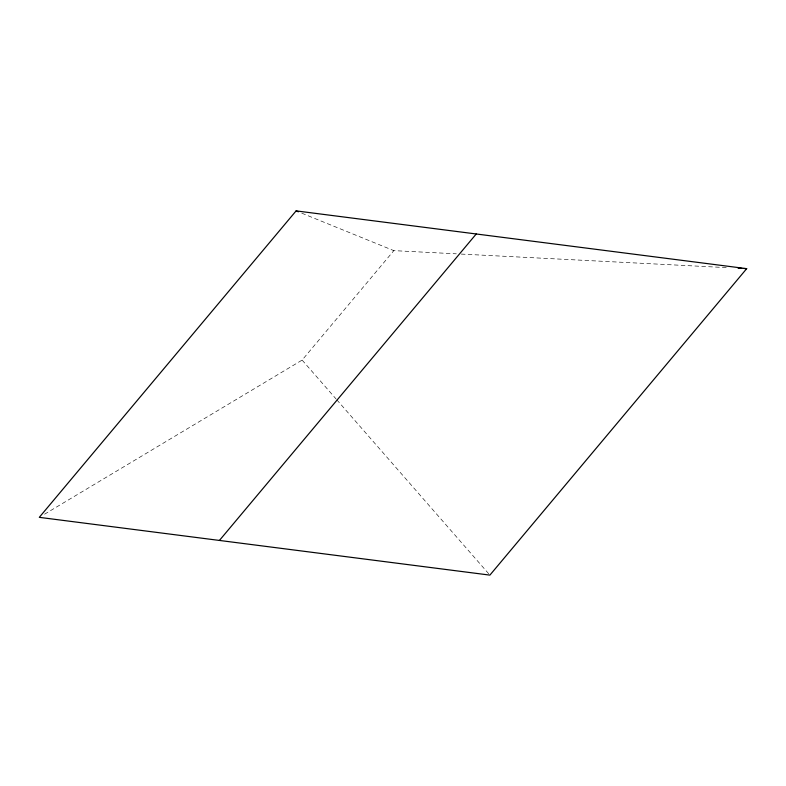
<?xml version="1.0" encoding="UTF-8"?>
<svg xmlns="http://www.w3.org/2000/svg" width="786" height="786" viewBox="0 0 786 786"><rect width="100%" height="100%" fill="white"/><g stroke="black" fill="none" stroke-linecap="round" stroke-linejoin="round"><path stroke-width="0.59" stroke-dasharray="3.93 2.95" d="M44.556 514.201L302.119 360.086L393.835 250.636L456.322 253.829M461.225 254.075L728.317 267.712M301.785 213.193L393.835 250.636M302.119 360.086L335.966 398.846M336.772 399.769L489.089 574.193"/><path stroke-width="1.18" d="M296.106 210.884L39.3 517.345L489.894 575.116L746.7 268.655L296.106 210.884L298.375 211.807M219.432 540.444L476.237 233.982M738.123 268.213L741.797 268.399M744.254 268.527L746.7 268.655"/></g></svg>
